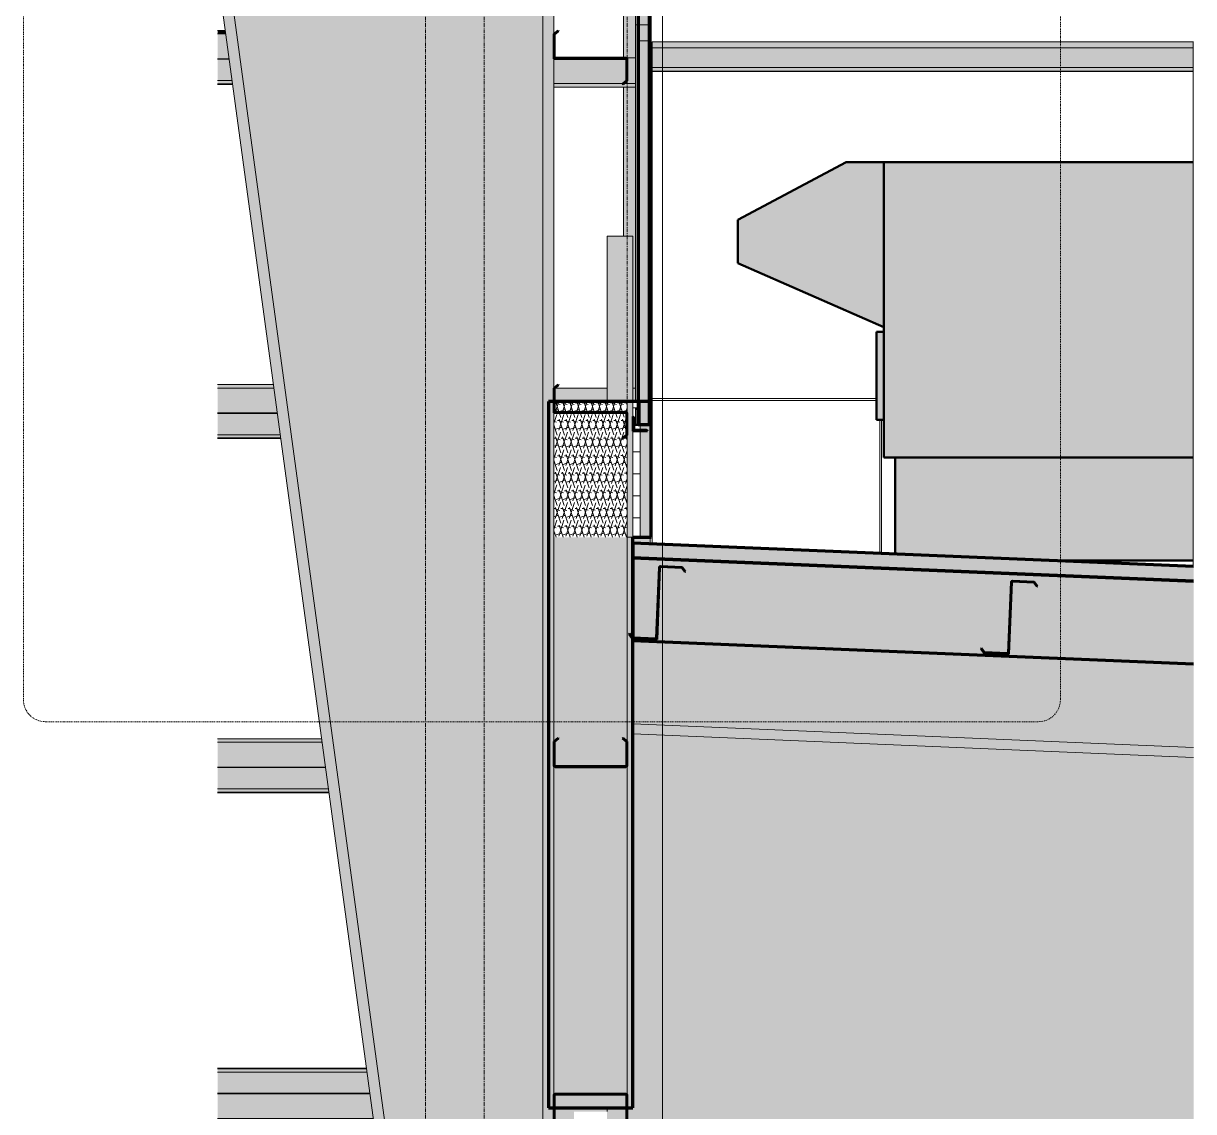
# Model space of a CAD drawing. Header units: inches. Extents: x 22688 to 23349, y -62 to 513.
# Drawn here: x 22957.1 to 23116.6, y 97.8 to 246 of the extents above; entities that cross this region are included whole.
import ezdxf

# ---------------------------------------------------------------- set-up
doc = ezdxf.new("R2010")
doc.units = ezdxf.units.IN
doc.header["$MEASUREMENT"] = 0
doc.linetypes.add('Dash Dot 3_16_', pattern=[0.3125, 0.1875, -0.0625, 0, -0.0625])
doc.linetypes.add('Grid Line 1_2_', pattern=[0.875, 0.5, -0.125, 0.125, -0.125])
for name, color, linetype, lineweight in [('A-ANNO-SYMB', 150, 'Continuous', 9), ('A-CLNG', 13, 'Continuous', 18), ('A-CLNG-PATT', 13, 'Continuous', 70), ('A-GLAZ-CWMG', 51, 'Continuous', 9), ('A-ROOF', 132, 'Continuous', 18), ('A-WALL', 113, 'Continuous', 18), ('A-WALL-PATT', 111, 'Continuous', 18), ('G-ANNO-SYMB', 111, 'Continuous', 9), ('I-WALL', 2, 'Continuous', 18), ('L-SITE-WALL', 31, 'Continuous', 18), ('M-EQPM', 50, 'Continuous', 9), ('S-BEAM', 12, 'Continuous', 9), ('S-GRID', 1, 'Continuous', 9)]:
    doc.layers.add(name, color=color, linetype=linetype, lineweight=lineweight)
pattern_1 = [(161.57, (21892.278, 97.763), (-0.960383694, -0.00039918), [0, -6.83, 0.758, 0]), (18.43, (21892.038, 97.763), (-0.960383694, 0.00039918), [0, -6.83, 0.758, 0]), (108.43, (21892.278, 97.763), (0.47951018, -2.4005264), [2.276, -5.312]), (71.57, (21892.038, 97.763), (0.47951018, 2.4005264), [2.276, -5.312])]
pattern_2 = [(45, (21892.158, 97.643), (-2.375879, 2.375879), []), (45, (21892.158, 101.243), (-2.375879, 2.375879), [])]

# ---------------------------------------------------------------- blocks, each defined once
blk = doc.blocks.new('W-Wide Flange - 1_-3_ deep-1341322-Section 1 - Callout 1')
at = {"layer": 'S-BEAM'}
blk.add_hatch(color=256, dxfattribs=at).paths.add_polyline_path([(22446.73, 146.01), (22446.73, 147.37), (22370.3, 150.56), (22370.3, 149.2), (22413.48, 147.4)], flags=0)
for p, q in [((22370.3, 150.56), (22446.73, 147.37)), ((22446.73, 146.01), (22370.3, 149.2))]:
    blk.add_line(p, q, dxfattribs=at)
blk = doc.blocks.new('Rectangular Mullion - Profile_Polycarbonate_Lower-1125103-Section 1 - Callout 1')
at = {"layer": 'A-GLAZ-CWMG'}
blk.add_hatch(color=256, dxfattribs=at).paths.add_polyline_path([(22372.8, 191.28), (22372.8, 192.73), (22372.68, 192.73), (22372.68, 192.67), (22372.74, 192.67), (22372.74, 191.34), (22370.74, 191.34), (22370.74, 193.46), (22370.97, 193.46), (22370.97, 193.27), (22371.03, 193.27), (22371.03, 193.52), (22370.68, 193.52), (22370.68, 191.28)], flags=0)
at = {"layer": 'A-GLAZ-CWMG', "lineweight": 30}
for p, q in [((22370.68, 193.52), (22370.68, 191.28)), ((22371.03, 193.52), (22370.68, 193.52)), ((22370.74, 191.34), (22370.74, 193.46)), ((22370.74, 193.46), (22370.97, 193.46)), ((22370.97, 193.46), (22370.97, 193.27)), ((22370.97, 193.27), (22371.03, 193.27)), ((22371.03, 193.27), (22371.03, 193.52)), ((22372.8, 192.73), (22372.68, 192.73)), ((22372.68, 192.73), (22372.68, 192.67)), ((22372.68, 192.67), (22372.74, 192.67)), ((22372.74, 192.67), (22372.74, 191.34)), ((22372.8, 191.28), (22372.8, 192.73)), ((22370.68, 191.28), (22372.8, 191.28)), ((22372.74, 191.34), (22370.74, 191.34))]:
    blk.add_line(p, q, dxfattribs=at)
blk = doc.blocks.new('Rectangular Mullion - Profile_Polycarbonate_right-1189833-Section 1 - Callout 1')
at = {"layer": 'A-GLAZ-CWMG'}
for points in [[(22371.03, 245.79), (22372.61, 245.79), (22372.61, 336.78), (22372.56, 336.78), (22372.56, 335.22), (22371.03, 335.28), (22371.03, 258.19)], [(22372.68, 245.79), (22372.68, 336.78), (22372.61, 336.78), (22372.61, 245.79)]]:
    blk.add_hatch(color=256, dxfattribs=at).paths.add_polyline_path(points, flags=0)
h = blk.add_hatch(color=256, dxfattribs=at)
h.paths.add_polyline_path([(22372.74, 245.79), (22372.8, 245.79), (22372.8, 334.01), (22372.68, 334.01), (22372.68, 245.79)], flags=0)
h.paths.add_polyline_path([(22372.68, 334.07), (22372.74, 334.07), (22372.74, 336.78), (22372.68, 336.78), (22372.68, 334.13)], flags=0)
h = blk.add_hatch(color=256, dxfattribs=at)
h.paths.add_polyline_path([(22371.03, 245.79), (22371.03, 333.22), (22370.68, 333.22), (22370.68, 245.79), (22370.74, 245.79)], flags=0)
h.paths.add_polyline_path([(22370.74, 333.28), (22370.97, 333.28), (22370.97, 333.47), (22371.03, 333.47), (22371.03, 335.28), (22370.74, 335.29), (22370.74, 333.51)], flags=0)
h = blk.add_hatch(color=256, dxfattribs=at)
h.paths.add_polyline_path([(22371.03, 245.79), (22371.03, 245.79), (22371.03, 258.19)], flags=0)
h.paths.add_polyline_path([(22371.03, 333.47), (22371.03, 333.47), (22371.03, 334.97)], flags=0)
for p, q in [((22372.68, 334.07), (22372.68, 336.78)), ((22371.03, 333.47), (22371.03, 335.28)), ((22371.03, 333.22), (22371.03, 333.47)), ((22372.68, 245.79), (22372.68, 334.01)), ((22372.8, 245.79), (22372.8, 334.01)), ((22370.68, 245.79), (22370.68, 333.22)), ((22371.03, 245.79), (22371.03, 333.22))]:
    blk.add_line(p, q, dxfattribs=at)
blk = doc.blocks.new('Girt_C - 10_D-1260059-Section 1 - Callout 1')
at = {"layer": 'S-BEAM'}
h = blk.add_hatch(dxfattribs=at)
h.set_pattern_fill('FP_8', color=256, style=0, pattern_type=2)
h.set_pattern_definition(pattern_2)
h.paths.add_polyline_path([(22360.13, 96.2), (22360.2, 96.28), (22359.66, 96.73), (22359.66, 100), (22359.69, 100.05), (22359.74, 100.07), (22369.37, 100.07), (22369.42, 100.05), (22369.44, 100), (22369.44, 96.73), (22368.91, 96.28), (22368.98, 96.2), (22369.55, 96.68), (22369.55, 99.99), (22369.5, 100.12), (22369.37, 100.18), (22359.74, 100.18), (22359.61, 100.12), (22359.55, 99.99), (22359.55, 96.68)], flags=0)
at = {"layer": 'S-BEAM', "lineweight": 50}
for p, q in [((22359.55, 99.99), (22359.55, 96.68)), ((22359.66, 96.73), (22359.66, 100)), ((22369.37, 100.18), (22359.74, 100.18)), ((22359.74, 100.07), (22369.37, 100.07)), ((22369.44, 100), (22369.44, 96.73)), ((22369.55, 96.68), (22369.55, 99.99)), ((22359.55, 96.68), (22360.13, 96.2)), ((22360.2, 96.28), (22359.66, 96.73)), ((22360.13, 96.2), (22360.2, 96.28)), ((22369.44, 96.73), (22368.91, 96.28)), ((22368.91, 96.28), (22368.98, 96.2)), ((22368.98, 96.2), (22369.55, 96.68))]:
    blk.add_line(p, q, dxfattribs=at)
for centre, radius, start, end in [((22359.74, 99.99), 0.188, 90, 180), ((22359.74, 99.99), 0.0782, 90, 176.9576), ((22369.37, 99.99), 0.188, 0, 90), ((22369.37, 99.99), 0.0782, 2.1227, 90)]:
    blk.add_arc(centre, radius, start, end, dxfattribs=at)
blk = doc.blocks.new('he3xrtf - 115 V Single Phase-880047-Section 1 - Callout 1')
at = {"layer": 'M-EQPM'}
for points in [[(22404.5, 204.62), (22404.5, 227.1), (22399.38, 227.1), (22384.63, 219.24), (22384.63, 213.33)], [(22404.5, 186.85), (22446.68, 186.85), (22446.68, 227.1), (22404.5, 227.1)], [(22404.5, 191.98), (22404.5, 203.98), (22403.5, 203.98), (22403.5, 191.98)], [(22426.64, 172.85), (22446.68, 172.85), (22446.68, 186.85), (22406.06, 186.85), (22406.06, 173.71), (22418.34, 173.2)]]:
    blk.add_hatch(color=256, dxfattribs=at).paths.add_polyline_path(points, flags=0)
at = {"layer": 'M-EQPM', "lineweight": 50}
for p, q in [((22399.38, 227.1), (22384.63, 219.24)), ((22404.5, 227.1), (22399.38, 227.1)), ((22404.5, 227.1), (22446.68, 227.1)), ((22404.5, 227.1), (22404.5, 186.85)), ((22384.63, 219.24), (22384.63, 213.33)), ((22384.63, 213.33), (22404.5, 204.62)), ((22403.5, 191.98), (22403.5, 203.98)), ((22403.5, 203.98), (22404.5, 203.98)), ((22404.5, 191.98), (22403.5, 191.98)), ((22446.68, 186.85), (22404.5, 186.85)), ((22406.06, 186.85), (22406.06, 173.71)), ((22446.68, 172.85), (22426.64, 172.85))]:
    blk.add_line(p, q, dxfattribs=at)
blk = doc.blocks.new('Rectangular Mullion - Profile_Polycarbonate_Upper and left-1189760-Section 1 - Callout 1')
at = {"layer": 'A-GLAZ-CWMG'}
h = blk.add_hatch(color=256, dxfattribs=at)
h.paths.add_polyline_path([(22372.68, 175.1), (22372.68, 176), (22370.3, 176), (22370.3, 175.2), (22370.34, 175.2)], flags=0)
h.paths.add_polyline_path([(22370.3, 196.3), (22370.68, 196.3), (22370.68, 237.31), (22369.06, 237.31), (22369.06, 217), (22370.3, 217), (22370.3, 204.77)], flags=0)
h.paths.add_polyline_path([(22370.68, 241.3), (22370.68, 335.3), (22369.06, 335.36), (22369.06, 289.55), (22369.37, 289.55), (22369.5, 289.49), (22369.55, 289.36), (22369.55, 286.42), (22369.06, 286), (22369.06, 241.3), (22369.5, 241.3)], flags=0)
h.paths.add_polyline_path([(22369.06, 286.15), (22369.44, 286.47), (22369.44, 289.36), (22369.42, 289.42), (22369.37, 289.44), (22369.06, 289.44), (22369.06, 286.47)], flags=0)
h.paths.add_polyline_path([(22372.68, 336.84), (22372.68, 337.46), (22372.56, 337.47), (22372.56, 336.84), (22372.61, 336.84)], flags=0)
h.paths.add_polyline_path([(22372.68, 344.97), (22372.68, 346.47), (22372.56, 346.36), (22372.56, 344.98)], flags=0)
for p, q in [((22372.68, 344.97), (22372.68, 346.47)), ((22372.68, 336.84), (22372.68, 337.46)), ((22369.06, 335.36), (22369.06, 289.55)), ((22369.06, 289.44), (22369.06, 286.15)), ((22369.06, 286), (22369.06, 241.3)), ((22369.06, 237.31), (22369.06, 217)), ((22372.68, 175.1), (22372.68, 176))]:
    blk.add_line(p, q, dxfattribs=at)
blk = doc.blocks.new('columns and girder2 - one-1334686-Section 1 - Callout 1')
at = {"layer": 'S-BEAM'}
h = blk.add_hatch(color=256, dxfattribs=at)
h.paths.add_polyline_path([(22356.63, 0), (22358.05, 0), (22358.05, 297.12), (22313.72, 297.12), (22313.72, 263.79), (22349.64, 0), (22350.85, 0)], flags=0)
h.paths.add_polyline_path([(22313.72, 298.12), (22358.05, 298.12), (22358.05, 324.33), (22354.04, 324.33), (22354.04, 324.68), (22355.41, 324.68), (22355.61, 324.72), (22355.78, 324.83), (22355.89, 325), (22355.93, 325.2), (22355.93, 335.65), (22355.89, 335.85), (22355.85, 335.91), (22313.72, 337.66), (22313.72, 301.61)], flags=0)
h.paths.add_polyline_path([(22358.05, 324.68), (22358.05, 335.82), (22356.24, 335.9), (22356.21, 335.85), (22356.17, 335.65), (22356.17, 325.2), (22356.22, 324.98), (22356.32, 324.83), (22356.49, 324.72), (22356.69, 324.68)], flags=0)
h = blk.add_hatch(color=256, dxfattribs=at)
h.paths.add_polyline_path([(22348.12, 0), (22349.64, 0), (22313.72, 263.79), (22313.72, 252.68), (22346.97, 8.47)], flags=0)
h.paths.add_polyline_path([(22358.05, 0), (22359.55, 0), (22359.55, 98.25), (22358.8, 98.25), (22358.8, 194.5), (22359.55, 194.5), (22359.54, 335.76), (22358.05, 335.82), (22358.05, 17.77)], flags=0)
for p, q in [((22358.05, 324.33), (22358.05, 0)), ((22359.55, 244.56), (22359.55, 289.44)), ((22349.64, 0), (22313.72, 263.79)), ((22313.72, 252.68), (22348.12, 0)), ((22359.55, 196.31), (22359.55, 241.19))]:
    blk.add_line(p, q, dxfattribs=at)
blk = doc.blocks.new('L-Angle - L2X2X3_16-1241662-Section 1 - Callout 1')
at = {"layer": 'S-BEAM'}
h = blk.add_hatch(dxfattribs=at)
h.set_pattern_fill('FP_8', color=256, style=0, pattern_type=2)
h.set_pattern_definition(pattern_2)
h.paths.add_polyline_path([(22370.3, 190.43), (22372.3, 190.43), (22372.25, 190.56), (22372.12, 190.62), (22370.68, 190.62), (22370.55, 190.67), (22370.49, 190.81), (22370.49, 192.24), (22370.44, 192.38), (22370.3, 192.43), (22370.3, 191.41)], flags=0)
at = {"layer": 'S-BEAM', "lineweight": 50}
for p, q in [((22370.3, 192.43), (22370.3, 190.43)), ((22370.49, 190.81), (22370.49, 192.24)), ((22370.3, 190.43), (22372.3, 190.43)), ((22372.12, 190.62), (22370.68, 190.62))]:
    blk.add_line(p, q, dxfattribs=at)
for centre, start, end in [((22370.3, 192.24), 0, 90), ((22370.68, 190.81), 180, 270), ((22372.12, 190.43), 0, 90)]:
    blk.add_arc(centre, 0.188, start, end, dxfattribs=at)
blk = doc.blocks.new('Girt_C - 8_D-1253521-Section 1 - Callout 1')
at = {"layer": 'S-BEAM'}
h = blk.add_hatch(color=256, dxfattribs=at)
h.paths.add_polyline_path([(22359.69, 241.11), (22369.44, 241.11), (22369.42, 241.17), (22369.37, 241.19), (22359.55, 241.19), (22359.55, 241.11), (22359.66, 241.11)], flags=0)
h.paths.add_polyline_path([(22372.8, 241.11), (22372.93, 241.11), (22372.93, 241.3), (22372.8, 241.3), (22372.8, 241.24)], flags=0)
h.paths.add_polyline_path([(22370.68, 241.11), (22370.68, 241.3), (22369.37, 241.3), (22369.5, 241.24), (22369.55, 241.11)], flags=0)
h = blk.add_hatch(color=256, dxfattribs=at)
h.paths.add_polyline_path([(22359.55, 237.8), (22368.94, 237.8), (22369.44, 238.22), (22369.44, 241.11), (22359.55, 241.11), (22359.55, 238.16)], flags=0)
h.paths.add_polyline_path([(22372.8, 237.8), (22372.93, 237.8), (22372.93, 241.11), (22372.8, 241.11), (22372.8, 239.46)], flags=0)
h.paths.add_polyline_path([(22369.55, 237.8), (22370.68, 237.8), (22370.68, 241.11), (22369.55, 241.11), (22369.55, 238.17), (22369.11, 237.8), (22369.44, 237.8)], flags=0)
h = blk.add_hatch(color=256, dxfattribs=at)
h.paths.add_polyline_path([(22369.55, 237.31), (22370.68, 237.31), (22370.68, 237.8), (22369.11, 237.8), (22368.98, 237.69), (22368.91, 237.77), (22368.94, 237.8), (22359.55, 237.8), (22359.55, 237.31), (22369.44, 237.31)], flags=0)
h.paths.add_polyline_path([(22372.93, 237.31), (22372.93, 237.8), (22372.8, 237.8), (22372.8, 237.31)], flags=0)
for p, q in [((22370.68, 241.3), (22369.37, 241.3)), ((22372.93, 241.3), (22372.8, 241.3)), ((22359.55, 237.8), (22368.94, 237.8)), ((22369.11, 237.8), (22370.68, 237.8)), ((22372.8, 237.8), (22372.93, 237.8)), ((22359.55, 237.31), (22370.68, 237.31)), ((22372.8, 237.31), (22372.93, 237.31))]:
    blk.add_line(p, q, dxfattribs=at)
blk = doc.blocks.new('Girt_C - 8_D-1253520-Section 1 - Callout 1')
at = {"layer": 'S-BEAM'}
h = blk.add_hatch(color=256, dxfattribs=at)
h.paths.add_polyline_path([(22363.6, 196.11), (22366.8, 196.11), (22366.8, 196.3), (22359.7, 196.3), (22359.66, 196.26), (22359.66, 196.11), (22359.99, 196.11)], flags=0)
h.paths.add_polyline_path([(22359.55, 196.11), (22359.55, 196.11), (22359.55, 196.11)], flags=0)
h.paths.add_polyline_path([(22372.8, 196.11), (22372.93, 196.11), (22372.93, 196.3), (22372.8, 196.3), (22372.8, 196.11)], flags=0)
h.paths.add_polyline_path([(22370.68, 196.11), (22370.68, 196.3), (22370.3, 196.3), (22370.3, 196.11)], flags=0)
h = blk.add_hatch(color=256, dxfattribs=at)
h.paths.add_polyline_path([(22372.93, 192.8), (22372.93, 196.11), (22372.8, 196.11), (22372.8, 192.8)], flags=0)
h.paths.add_polyline_path([(22359.66, 194.5), (22366.8, 194.5), (22366.8, 196.11), (22359.66, 196.11)], flags=0)
h.paths.add_polyline_path([(22359.55, 194.5), (22359.55, 194.5), (22359.55, 196.11)], flags=0)
h.paths.add_polyline_path([(22370.3, 194.5), (22370.68, 194.5), (22370.68, 196.11), (22370.3, 196.11)], flags=0)
blk.add_hatch(color=256, dxfattribs=at).paths.add_polyline_path([(22372.8, 192.31), (22372.93, 192.31), (22372.93, 192.8), (22372.8, 192.8), (22372.8, 192.67)], flags=0)
for p, q in [((22366.8, 196.3), (22359.7, 196.3)), ((22370.68, 196.3), (22370.3, 196.3)), ((22372.93, 196.3), (22372.8, 196.3)), ((22372.8, 192.8), (22372.93, 192.8)), ((22372.8, 192.31), (22372.93, 192.31))]:
    blk.add_line(p, q, dxfattribs=at)
blk = doc.blocks.new('Girt_Z - 10_D-1241661-Section 1 - Callout 1')
at = {"layer": 'S-BEAM'}
h = blk.add_hatch(dxfattribs=at)
h.set_pattern_fill('FP_8', color=256, style=0, pattern_type=2)
h.set_pattern_definition(pattern_2)
h.paths.add_polyline_path([(22368.98, 189.44), (22369.55, 189.92), (22369.55, 192.86), (22369.5, 192.99), (22369.37, 193.05), (22359.74, 193.05), (22359.69, 193.07), (22359.66, 193.12), (22359.66, 196.26), (22360.2, 196.71), (22360.13, 196.79), (22359.55, 196.31), (22359.55, 192.94), (22369.37, 192.94), (22369.42, 192.92), (22369.44, 192.86), (22369.44, 189.97), (22368.91, 189.52)], flags=0)
at = {"layer": 'S-BEAM', "lineweight": 50}
for p, q in [((22360.13, 196.79), (22359.55, 196.31)), ((22359.55, 196.31), (22359.55, 192.94)), ((22359.66, 196.26), (22360.2, 196.71)), ((22359.66, 193.12), (22359.66, 196.26)), ((22360.2, 196.71), (22360.13, 196.79)), ((22369.37, 193.05), (22359.74, 193.05)), ((22359.55, 192.94), (22369.37, 192.94)), ((22369.44, 192.86), (22369.44, 189.97)), ((22369.55, 189.92), (22369.55, 192.86)), ((22369.44, 189.97), (22368.91, 189.52)), ((22368.98, 189.44), (22369.55, 189.92)), ((22368.91, 189.52), (22368.98, 189.44))]:
    blk.add_line(p, q, dxfattribs=at)
for centre, radius, start, end in [((22359.74, 193.13), 0.0782, 183.0424, 270), ((22369.37, 192.86), 0.187, 360, 90), ((22369.37, 192.86), 0.0782, 2.1227, 90)]:
    blk.add_arc(centre, radius, start, end, dxfattribs=at)
blk = doc.blocks.new('Girt_Z - 10_D-V1-Section 1 - Callout 1')
at = {"layer": 'S-BEAM'}
h = blk.add_hatch(dxfattribs=at)
h.set_pattern_fill('FP_8', color=256, style=0, pattern_type=2)
h.set_pattern_definition(pattern_2)
h.paths.add_polyline_path([(22368.98, 237.69), (22369.55, 238.17), (22369.55, 241.11), (22369.5, 241.24), (22369.37, 241.3), (22359.74, 241.3), (22359.69, 241.32), (22359.66, 241.37), (22359.66, 244.51), (22360.2, 244.96), (22360.13, 245.04), (22359.55, 244.56), (22359.55, 241.19), (22369.37, 241.19), (22369.42, 241.17), (22369.44, 241.11), (22369.44, 238.22), (22368.91, 237.77)], flags=0)
at = {"layer": 'S-BEAM', "lineweight": 50}
for p, q in [((22360.13, 245.04), (22359.55, 244.56)), ((22359.55, 244.56), (22359.55, 241.19)), ((22359.66, 244.51), (22360.2, 244.96)), ((22359.66, 241.37), (22359.66, 244.51)), ((22360.2, 244.96), (22360.13, 245.04)), ((22359.55, 241.19), (22369.37, 241.19)), ((22369.37, 241.3), (22359.74, 241.3)), ((22369.44, 241.11), (22369.44, 238.22)), ((22369.55, 238.17), (22369.55, 241.11)), ((22369.44, 238.22), (22368.91, 237.77)), ((22368.91, 237.77), (22368.98, 237.69)), ((22368.98, 237.69), (22369.55, 238.17))]:
    blk.add_line(p, q, dxfattribs=at)
for centre, radius, start, end in [((22359.74, 241.38), 0.0782, 183.0424, 270), ((22369.37, 241.11), 0.187, 360, 90), ((22369.37, 241.11), 0.0782, 2.1227, 90)]:
    blk.add_arc(centre, radius, start, end, dxfattribs=at)
blk = doc.blocks.new('Girt_Z - 10_D-1223970-Section 1 - Callout 1')
at = {"layer": 'S-BEAM'}
for points in [[(22327.96, 148.06), (22327.9, 148.54), (22313.72, 148.54), (22313.72, 148.06)], [(22313.72, 144.69), (22328.42, 144.69), (22327.96, 148.06), (22313.72, 148.06)], [(22313.72, 144.61), (22328.43, 144.61), (22328.42, 144.69), (22313.72, 144.69), (22313.72, 144.66)], [(22328.82, 141.72), (22328.43, 144.61), (22313.72, 144.61), (22313.72, 141.72)], [(22313.72, 141.27), (22328.89, 141.27), (22328.82, 141.72), (22313.72, 141.72)], [(22328.9, 141.19), (22328.89, 141.27), (22313.72, 141.27), (22313.72, 141.19)]]:
    blk.add_hatch(color=256, dxfattribs=at).paths.add_polyline_path(points, flags=0)
for p, q in [((22313.72, 148.54), (22327.9, 148.54)), ((22313.72, 148.06), (22327.96, 148.06)), ((22313.72, 144.69), (22328.42, 144.69)), ((22313.72, 144.61), (22328.43, 144.61)), ((22313.72, 141.72), (22328.82, 141.72)), ((22313.72, 141.27), (22328.89, 141.27)), ((22313.72, 141.19), (22328.9, 141.19))]:
    blk.add_line(p, q, dxfattribs=at)
blk = doc.blocks.new('Girt_Z - 10_D-1223971-Section 1 - Callout 1')
at = {"layer": 'S-BEAM'}
for points in [[(22313.72, 244.56), (22314.82, 244.56), (22314.76, 245.04), (22313.72, 245.04)], [(22313.72, 241.19), (22315.28, 241.19), (22314.82, 244.56), (22313.72, 244.56)], [(22315.29, 241.11), (22315.28, 241.19), (22313.72, 241.18), (22313.72, 241.11)], [(22313.72, 238.22), (22315.68, 238.22), (22315.29, 241.11), (22313.72, 241.11)], [(22313.72, 237.77), (22315.75, 237.77), (22315.68, 238.22), (22313.72, 238.22)], [(22313.72, 237.69), (22315.76, 237.69), (22315.75, 237.77), (22313.72, 237.77)]]:
    blk.add_hatch(color=256, dxfattribs=at).paths.add_polyline_path(points, flags=0)
for p, q in [((22313.72, 245.04), (22314.76, 245.04)), ((22313.72, 244.56), (22314.82, 244.56)), ((22313.72, 241.19), (22315.28, 241.19)), ((22313.72, 241.11), (22315.29, 241.11)), ((22313.72, 238.22), (22315.68, 238.22)), ((22313.72, 237.77), (22315.75, 237.77)), ((22313.72, 237.69), (22315.76, 237.69))]:
    blk.add_line(p, q, dxfattribs=at)
blk = doc.blocks.new('Girt_C - 10_D-1279679-Section 1 - Callout 1')
at = {"layer": 'S-BEAM'}
h = blk.add_hatch(dxfattribs=at)
h.set_pattern_fill('FP_8', color=256, style=0, pattern_type=2)
h.set_pattern_definition(pattern_2)
h.paths.add_polyline_path([(22359.74, 144.69), (22369.37, 144.69), (22369.5, 144.74), (22369.55, 144.88), (22369.55, 148.19), (22368.98, 148.67), (22368.91, 148.59), (22369.44, 148.14), (22369.44, 144.87), (22369.42, 144.82), (22369.37, 144.8), (22359.74, 144.8), (22359.69, 144.82), (22359.66, 144.87), (22359.66, 148.14), (22360.2, 148.59), (22360.13, 148.67), (22359.55, 148.19), (22359.55, 144.88), (22359.61, 144.74)], flags=0)
at = {"layer": 'S-BEAM', "lineweight": 50}
for p, q in [((22360.13, 148.67), (22359.55, 148.19)), ((22359.66, 148.14), (22360.2, 148.59)), ((22360.2, 148.59), (22360.13, 148.67)), ((22368.98, 148.67), (22368.91, 148.59)), ((22368.91, 148.59), (22369.44, 148.14)), ((22369.55, 148.19), (22368.98, 148.67)), ((22359.55, 148.19), (22359.55, 144.88)), ((22359.66, 144.87), (22359.66, 148.14)), ((22369.44, 148.14), (22369.44, 144.87)), ((22369.55, 144.88), (22369.55, 148.19)), ((22369.37, 144.8), (22359.74, 144.8)), ((22359.74, 144.69), (22369.37, 144.69))]:
    blk.add_line(p, q, dxfattribs=at)
for centre, radius, start, end in [((22359.74, 144.88), 0.188, 180, 270), ((22359.74, 144.88), 0.0782, 182.1227, 270), ((22369.37, 144.88), 0.188, 270, 0), ((22369.37, 144.88), 0.0782, 270, 356.9576)]:
    blk.add_arc(centre, radius, start, end, dxfattribs=at)
blk = doc.blocks.new('Girt_Z - 10_D-1223975-Section 1 - Callout 1')
at = {"layer": 'S-BEAM'}
for points in [[(22321.39, 196.31), (22321.33, 196.79), (22313.72, 196.79), (22313.72, 196.31)], [(22321.85, 192.94), (22321.39, 196.31), (22313.72, 196.31), (22313.72, 192.94)], [(22321.86, 192.86), (22321.85, 192.94), (22313.72, 192.94), (22313.72, 192.86)], [(22313.72, 189.97), (22322.25, 189.97), (22321.86, 192.86), (22313.72, 192.86)], [(22322.32, 189.52), (22322.25, 189.97), (22313.72, 189.97), (22313.72, 189.52)], [(22322.33, 189.44), (22322.32, 189.52), (22313.72, 189.52), (22313.72, 189.44)]]:
    blk.add_hatch(color=256, dxfattribs=at).paths.add_polyline_path(points, flags=0)
for p, q in [((22313.72, 196.79), (22321.33, 196.79)), ((22313.72, 196.31), (22321.39, 196.31)), ((22313.72, 192.94), (22321.85, 192.94)), ((22313.72, 192.86), (22321.86, 192.86)), ((22313.72, 189.97), (22322.25, 189.97)), ((22313.72, 189.52), (22322.32, 189.52)), ((22313.72, 189.44), (22322.33, 189.44))]:
    blk.add_line(p, q, dxfattribs=at)
blk = doc.blocks.new('Rectangular Mullion - Profile_Polycarbonate_right-1125060-Section 1 - Callout 1')
at = {"layer": 'A-GLAZ-CWMG'}
for points in [[(22371.03, 194.5), (22371.03, 245.79), (22370.68, 245.79), (22370.68, 194.5)], [(22371.3, 194.5), (22372.61, 194.5), (22372.61, 245.79), (22371.03, 245.79), (22371.03, 194.5)], [(22372.68, 194.5), (22372.68, 245.79), (22372.61, 245.79), (22372.61, 194.5)], [(22372.8, 192.73), (22372.8, 192.73), (22372.8, 245.79), (22372.68, 245.79), (22372.68, 194.5), (22372.8, 194.5)]]:
    blk.add_hatch(color=256, dxfattribs=at).paths.add_polyline_path(points, flags=0)
for p, q in [((22370.68, 245.79), (22371.03, 245.79)), ((22370.68, 194.5), (22370.68, 245.79)), ((22371.03, 245.79), (22372.61, 245.79)), ((22371.03, 194.5), (22371.03, 245.79)), ((22372.61, 245.79), (22372.68, 245.79)), ((22372.68, 245.79), (22372.8, 245.79)), ((22372.68, 194.5), (22372.68, 245.79)), ((22372.8, 194.5), (22372.8, 245.79))]:
    blk.add_line(p, q, dxfattribs=at)
blk = doc.blocks.new('Girt_Z - 10_D-1239982-Section 1 - Callout 1')
at = {"layer": 'S-BEAM'}
for points in [[(22313.72, 103.59), (22334.02, 103.59), (22334.01, 103.68), (22313.72, 103.68)], [(22313.72, 103.14), (22334.08, 103.14), (22334.02, 103.59), (22313.72, 103.59)], [(22313.72, 100.25), (22334.47, 100.25), (22334.08, 103.14), (22313.72, 103.14)], [(22313.72, 100.18), (22334.48, 100.18), (22334.47, 100.25), (22313.72, 100.25), (22313.72, 100.18)], [(22313.72, 96.8), (22334.94, 96.8), (22334.48, 100.18), (22313.72, 100.18)], [(22313.72, 96.32), (22335.01, 96.32), (22334.94, 96.8), (22313.72, 96.8)]]:
    blk.add_hatch(color=256, dxfattribs=at).paths.add_polyline_path(points, flags=0)
for p, q in [((22334.01, 103.68), (22313.72, 103.68)), ((22334.02, 103.59), (22313.72, 103.59)), ((22334.08, 103.14), (22313.72, 103.14)), ((22334.47, 100.25), (22313.72, 100.25)), ((22334.48, 100.18), (22313.72, 100.18)), ((22334.94, 96.8), (22313.72, 96.8)), ((22335.01, 96.32), (22313.72, 96.32))]:
    blk.add_line(p, q, dxfattribs=at)
blk = doc.blocks.new('Girt_Z - 10_D-1350939-Section 1 - Callout 1')
at = {"layer": 'S-BEAM'}
blk.add_hatch(color=256, dxfattribs=at).paths.add_polyline_path([(22421.57, 160.07), (22421.97, 169.87), (22422, 169.93), (22422.05, 169.95), (22424.94, 169.83), (22425.37, 169.28), (22425.45, 169.34), (22425, 169.94), (22422.06, 170.06), (22421.93, 170.01), (22421.87, 169.88), (22421.46, 160.26), (22421.44, 160.21), (22421.39, 160.19), (22418.25, 160.32), (22417.82, 160.87), (22417.74, 160.81), (22418.19, 160.21)], flags=0)
at = {"layer": 'S-BEAM', "lineweight": 50}
for p, q in [((22421.87, 169.88), (22421.46, 160.26)), ((22421.57, 160.07), (22421.97, 169.87)), ((22422.05, 169.95), (22424.94, 169.83)), ((22425, 169.94), (22422.06, 170.06)), ((22424.94, 169.83), (22425.37, 169.28)), ((22425.45, 169.34), (22425, 169.94)), ((22425.37, 169.28), (22425.45, 169.34)), ((22417.82, 160.87), (22417.74, 160.81)), ((22417.74, 160.81), (22418.19, 160.21)), ((22418.25, 160.32), (22417.82, 160.87)), ((22418.19, 160.21), (22421.57, 160.07)), ((22421.39, 160.19), (22418.25, 160.32))]:
    blk.add_line(p, q, dxfattribs=at)
for centre, radius, start, end in [((22422.05, 169.87), 0.187, 87.6141, 177.6141), ((22422.05, 169.87), 0.0782, 89.7368, 177.6141), ((22421.39, 160.27), 0.0782, 270.6564, 357.6141)]:
    blk.add_arc(centre, radius, start, end, dxfattribs=at)

msp = doc.modelspace()

# ---------------------------------------------------------------- hatches: boundary and pattern name
at = {"layer": 'A-CLNG-PATT', "lineweight": 9}
h = msp.add_hatch(dxfattribs=at)
h.set_pattern_fill('FP_7', color=256, style=0, pattern_type=2)
h.set_pattern_definition(pattern_1)
h.paths.add_polyline_path([(23116.58654, 158.76678), (23116.58654, 170.02654), (23040.16106, 173.21093), (23040.16106, 161.95117), (23083.33354, 160.15232)], flags=0)
at = {"layer": 'A-ROOF'}
msp.add_hatch(color=256, dxfattribs=at).paths.add_polyline_path([(23116.58654, 170.01352), (23116.58654, 172.01525), (23040.16106, 175.19965), (23040.16106, 173.19791), (23083.33354, 171.39906)], flags=0)
at = {"layer": 'A-WALL', "lineweight": 5}
for points in [[(23042.78606, 242.68768), (23116.53606, 242.68768), (23116.53606, 243.5), (23042.78606, 243.5)], [(23116.53606, 240), (23116.53606, 242.68768), (23042.78606, 242.68768), (23042.78606, 240), (23050.08054, 240)], [(23116.53606, 240), (23116.58654, 240), (23116.58654, 243.5), (23116.53606, 243.5)], [(23116.53606, 239.5), (23116.53606, 240), (23042.78606, 240), (23042.78606, 239.5), (23050.08054, 239.5)], [(23050.08054, 239.45581), (23116.53606, 239.45581), (23116.53606, 239.5), (23042.78606, 239.5), (23042.78606, 239.45581)], [(23116.58654, 239.5), (23116.58654, 240), (23116.53606, 240), (23116.53606, 239.5)], [(23116.53606, 239.45581), (23116.58654, 239.45581), (23116.58654, 239.5), (23116.53606, 239.5)]]:
    msp.add_hatch(color=256, dxfattribs=at).paths.add_polyline_path(points, flags=0)
at = {"layer": 'A-WALL-PATT', "lineweight": 9, "transparency": 33554649}
msp.add_hatch(color=256, dxfattribs=at).paths.add_polyline_path([(23040.88979, 191.33984), (23042.46459, 191.33984), (23042.46459, 336.77876), (23040.88979, 336.77876), (23040.88979, 191.41044)], flags=0)
at = {"layer": 'A-WALL-PATT', "lineweight": 9}
h = msp.add_hatch(dxfattribs=at)
h.set_pattern_fill('FP_2', color=256, style=0, pattern_type=2)
h.set_pattern_definition([(90, (22639.43, -191.25), (-193, -193), [48, -145]), (180, (22639.43, -191.25), (-2e-14, -193), [96.25, -96.75]), (270, (22543.18, -143.25), (-193, -193), [48, -145]), (180, (22639.43, -143.25), (-2e-14, -193), [96.25, -96.75]), (270, (22542.93, -143.25), (-193, -193), [48, -145]), (180, (22542.93, -143.25), (-2e-14, -193), [96.25, -96.75]), (90, (22446.68, -191.25), (-193, -193), [48, -145]), (180, (22542.93, -191.25), (-2e-14, -193), [96.25, -96.75]), (90, (22591.43, -143), (-193, -193), [48, -145]), (180, (22639.68, -143), (-2e-14, -193), [48.25, -144.75]), (180, (22639.68, -95), (-2e-14, -193), [48.25, -144.75]), (90, (22494.93, -143), (-193, -193), [48, -145]), (180, (22591.18, -143), (-2e-14, -193), [96.25, -96.75]), (270, (22591.18, -95), (-193, -193), [48, -145]), (180, (22591.18, -95), (-2e-14, -193), [96.25, -96.75]), (180, (22494.68, -143), (-2e-14, -193), [48, -145]), (270, (22494.68, -95), (-193, -193), [48, -145]), (180, (22494.68, -95), (-2e-14, -193), [48, -145]), (90, (22639.43, -94.75), (-193, -193), [48, -145]), (180, (22639.43, -94.75), (-2e-14, -193), [96.25, -96.75]), (270, (22543.18, -46.75), (-193, -193), [48, -145]), (180, (22639.43, -46.75), (-2e-14, -193), [96.25, -96.75]), (270, (22542.93, -46.75), (-193, -193), [48, -145]), (180, (22542.93, -46.75), (-2e-14, -193), [96.25, -96.75]), (270, (22446.68, -46.75), (-193, -193), [48, -145]), (180, (22542.93, -94.75), (-2e-14, -193), [96.25, -96.75]), (90, (22591.43, -46.5), (-193, -193), [48, -145]), (180, (22639.68, -46.5), (-2e-14, -193), [48.25, -144.75]), (180, (22639.68, 1.5), (-2e-14, -193), [48.25, -144.75]), (90, (22494.93, -46.5), (-193, -193), [48, -145]), (180, (22591.18, -46.5), (-2e-14, -193), [96.25, -96.75]), (270, (22591.18, 1.5), (-193, -193), [48, -145]), (180, (22591.18, 1.5), (-2e-14, -193), [96.25, -96.75]), (180, (22494.68, -46.5), (-2e-14, -193), [48, -145]), (270, (22494.68, 1.5), (-193, -193), [48, -145]), (180, (22494.68, 1.5), (-2e-14, -193), [48, -145])])
h.paths.add_polyline_path([(23116.58654, 172.01525), (23116.58654, 172.15806), (23116.53606, 172.16015), (23116.53606, 172.85236), (23096.49599, 172.85236), (23116.53606, 172.01736)], flags=0)
h.paths.add_polyline_path([(23075.92308, 173.70956), (23075.92308, 186.85236), (23074.36058, 186.85236), (23074.36058, 191.97736), (23073.36058, 191.97736), (23073.36058, 203.97736), (23074.36058, 203.97736), (23074.36058, 204.62494), (23054.48558, 213.33269), (23054.48558, 219.23973), (23069.23558, 227.10236), (23116.53606, 227.10236), (23116.53606, 239.45581), (23042.78606, 239.45581), (23042.78606, 175.09027), (23050.08054, 174.78634)], flags=0)
h = msp.add_hatch(dxfattribs=at)
h.set_pattern_fill('FP_4', color=256, style=0, pattern_type=2)
h.set_pattern_definition([(0, (22785.99, 0.75), (-193, 193), [48, -145]), (90, (22785.99, 0.75), (-193, 1e-14), [96.25, -96.75]), (180, (22833.99, 97), (-193, 193), [48, -145]), (90, (22833.99, 0.75), (-193, 1e-14), [96.25, -96.75]), (180, (22833.99, 97.25), (-193, 193), [48, -145]), (90, (22833.99, 97.25), (-193, 1e-14), [96.25, -96.75]), (0, (22785.99, 193.5), (-193, 193), [48, -145]), (90, (22785.99, 97.25), (-193, 1e-14), [96.25, -96.75]), (0, (22834.24, 48.75), (-193, 193), [48, -145]), (90, (22834.24, 0.5), (-193, 1e-14), [48.25, -144.75]), (90, (22882.24, 0.5), (-193, 1e-14), [48.25, -144.75]), (0, (22834.24, 145.25), (-193, 193), [48, -145]), (90, (22834.24, 49), (-193, 1e-14), [96.25, -96.75]), (180, (22882.24, 49), (-193, 193), [48, -145]), (90, (22882.24, 49), (-193, 1e-14), [96.25, -96.75]), (90, (22834.24, 145.5), (-193, 1e-14), [48, -145]), (180, (22882.24, 145.5), (-193, 193), [48, -145]), (90, (22882.24, 145.5), (-193, 1e-14), [48, -145]), (0, (22882.49, 0.75), (-193, 193), [48, -145]), (90, (22882.49, 0.75), (-193, 1e-14), [96.25, -96.75]), (180, (22930.49, 97), (-193, 193), [48, -145]), (90, (22930.49, 0.75), (-193, 1e-14), [96.25, -96.75]), (180, (22930.49, 97.25), (-193, 193), [48, -145]), (90, (22930.49, 97.25), (-193, 1e-14), [96.25, -96.75]), (180, (22930.49, 193.5), (-193, 193), [48, -145]), (90, (22882.49, 97.25), (-193, 1e-14), [96.25, -96.75]), (0, (22930.74, 48.75), (-193, 193), [48, -145]), (90, (22930.74, 0.5), (-193, 1e-14), [48.25, -144.75]), (90, (22978.74, 0.5), (-193, 1e-14), [48.25, -144.75]), (0, (22930.74, 145.25), (-193, 193), [48, -145]), (90, (22930.74, 49), (-193, 1e-14), [96.25, -96.75]), (180, (22978.74, 49), (-193, 193), [48, -145]), (90, (22978.74, 49), (-193, 1e-14), [96.25, -96.75]), (90, (22930.74, 145.5), (-193, 1e-14), [48, -145]), (180, (22978.74, 145.5), (-193, 193), [48, -145]), (90, (22978.74, 145.5), (-193, 1e-14), [48, -145])])
h.paths.add_polyline_path([(23116.58654, 172.15806), (23116.58654, 239.45581), (23116.53606, 239.45581), (23116.53606, 172.16015)], flags=0)
h = msp.add_hatch(dxfattribs=at)
h.set_pattern_fill('FP_7', color=256, style=0, pattern_type=2)
h.set_pattern_definition(pattern_1)
h.paths.add_polyline_path([(23029.41106, 176), (23039.41106, 176), (23039.41106, 194.5), (23029.41106, 194.5), (23029.41106, 178.05369)], flags=0)
h = msp.add_hatch(dxfattribs=at)
h.set_pattern_fill('FP_9', color=256, style=0, pattern_type=2)
h.set_pattern_definition([(0, (21892.158, 97.643), (0, 3), []), (90, (21892.158, 97.643), (-3, 2e-16), [])])
h.paths.add_polyline_path([(23040.16106, 176), (23041.16106, 176), (23041.16106, 194.5), (23040.16106, 194.5), (23040.16106, 178.05369)], flags=0)
h = msp.add_hatch(dxfattribs=at)
h.set_pattern_fill('FP_7', color=256, style=0, pattern_type=2)
h.set_pattern_definition(pattern_1)
h.paths.add_polyline_path([(23039.41106, 98.25), (23039.41106, 176), (23029.41106, 176), (23029.41106, 98.25), (23033.45404, 98.25)], flags=0)
at = {"layer": 'I-WALL', "lineweight": 5}
h = msp.add_hatch(color=256, dxfattribs=at)
h.paths.add_polyline_path([(23036.66106, 0), (23116.58654, 0), (23116.58654, 146.01092), (23040.16106, 149.19532), (23040.16106, 98.25), (23039.41106, 98.25), (23039.41106, 96.67969), (23038.83653, 96.1976), (23038.76623, 96.28138), (23039.30169, 96.73069), (23039.30169, 98.25), (23036.66106, 98.25), (23036.66106, 1.75)], flags=0)
h.paths.add_polyline_path([(23116.58654, 147.3721), (23116.58654, 158.76678), (23040.16106, 161.95117), (23040.16106, 150.5565), (23083.33354, 148.75764)], flags=0)
h.paths.add_polyline_path([(23036.66106, 194.5), (23040.16106, 194.5), (23040.16106, 217), (23036.66106, 217), (23036.66106, 204.76719)], flags=0)
at = {"layer": 'L-SITE-WALL', "lineweight": 5}
for points in [[(23029.41106, 176), (23029.41106, 194.5), (23028.66106, 194.5), (23028.66106, 176)], [(23039.41106, 176), (23040.16106, 176), (23040.16106, 194.5), (23039.41106, 194.5), (23039.41106, 178.05369)], [(23029.41106, 98.25), (23029.41106, 176), (23028.66106, 176), (23028.66106, 98.25)], [(23030.05699, 96.67969), (23032.16106, 96.67969), (23032.16106, 97.75), (23036.66106, 97.75), (23036.66106, 98.25), (23029.52044, 98.25), (23029.52044, 96.73069), (23029.58122, 96.67969), (23029.98669, 96.67969)]]:
    msp.add_hatch(color=256, dxfattribs=at).paths.add_polyline_path(points, flags=0)
at = {"layer": 'L-SITE-WALL'}
for points in [[(23042.66106, 176), (23042.66106, 194.5), (23041.16106, 194.5), (23041.16106, 176)], [(23040.16106, 98.25), (23040.16106, 176), (23039.41106, 176), (23039.41106, 98.25)]]:
    msp.add_hatch(color=256, dxfattribs=at).paths.add_polyline_path(points, flags=0)

# ---------------------------------------------------------------- linework, layer by layer
at = {"layer": 'A-ANNO-SYMB', "linetype": 'Dash Dot 3_16_'}
for p, q in [((22957.12482, 353.03725), (22957.12482, 153.86595)), ((23098.43599, 153.86595), (23098.43599, 353.03725)), ((22960.12482, 150.86595), (23095.43599, 150.86595))]:
    msp.add_line(p, q, dxfattribs=at)
for centre, start, end in [((22960.12482, 153.86595), 180, 270), ((23095.43599, 153.86595), 270, 0)]:
    msp.add_arc(centre, 3, start, end, dxfattribs=at)
at = {"layer": 'A-CLNG', "lineweight": 70}
for p, q in [((23116.58654, 170.02654), (23040.16106, 173.21093)), ((23040.16106, 173.21093), (23040.16106, 161.95117)), ((23040.16106, 161.95117), (23116.58654, 158.76678))]:
    msp.add_line(p, q, dxfattribs=at)
at = {"layer": 'A-ROOF', "lineweight": 70}
for p, q in [((23040.16106, 175.19965), (23040.16106, 173.19791)), ((23116.58654, 172.01525), (23040.16106, 175.19965)), ((23040.16106, 173.19791), (23116.58654, 170.01352))]:
    msp.add_line(p, q, dxfattribs=at)
at = {"layer": 'A-WALL', "lineweight": 70}
for p, q in [((23040.88979, 336.77876), (23040.88979, 191.33984)), ((23042.46459, 191.33984), (23042.46459, 336.77876)), ((23040.88979, 191.33984), (23042.46459, 191.33984))]:
    msp.add_line(p, q, dxfattribs=at)
at = {"layer": 'A-WALL'}
for p, q in [((23042.46459, 243.61119), (23040.89006, 243.61119)), ((23042.78606, 239.45581), (23042.78606, 243.5)), ((23116.58654, 243.5), (23042.78606, 243.5)), ((23116.53606, 242.68768), (23042.78606, 242.68768)), ((23116.53606, 239.45581), (23116.53606, 243.5)), ((23116.58654, 240), (23042.78606, 240)), ((23116.58654, 239.5), (23042.78606, 239.5)), ((23116.58654, 239.45581), (23042.78606, 239.45581)), ((23029.41106, 98.25), (23029.41106, 194.5)), ((23039.41106, 98.25), (23039.41106, 194.5)), ((23040.16106, 176), (23040.16106, 194.5)), ((23041.16106, 176), (23041.16106, 194.5)), ((23040.16106, 176), (23039.41106, 176))]:
    msp.add_line(p, q, dxfattribs=at)
at = {"layer": 'G-ANNO-SYMB'}
msp.add_line((23044.21522, 415.75534), (23044.21522, -59.64852), dxfattribs=at)
at = {"layer": 'I-WALL'}
for p, q in [((23040.16106, 217), (23036.66106, 217)), ((23036.66106, 217), (23036.66106, 194.5)), ((23040.16106, 194.5), (23040.16106, 217)), ((23036.66106, 98.25), (23036.66106, 97.75))]:
    msp.add_line(p, q, dxfattribs=at)
at = {"layer": 'L-SITE-WALL'}
for p, q in [((23042.78606, 239.45581), (23042.78606, 175.09027)), ((23116.53606, 239.45581), (23116.53606, 172.16015)), ((23116.53606, 172.16015), (23116.58654, 172.15806))]:
    msp.add_line(p, q, dxfattribs=at)
at = {"layer": 'L-SITE-WALL', "lineweight": 70}
for p, q in [((23028.66106, 194.5), (23028.66106, 98.25)), ((23042.66106, 194.5), (23028.66106, 194.5)), ((23042.66106, 176), (23042.66106, 194.5)), ((23040.16106, 98.25), (23040.16106, 176)), ((23040.16106, 176), (23042.66106, 176)), ((23028.66106, 98.25), (23040.16106, 98.25))]:
    msp.add_line(p, q, dxfattribs=at)
at = {"layer": 'S-GRID', "linetype": 'Grid Line 1_2_'}
for p, q in [((23011.91106, -59.83602), (23011.91106, 415.94284)), ((23019.91106, -59.83602), (23019.91106, 415.94284)), ((23029.41106, -59.83602), (23029.41106, 415.94284)), ((23029.41106, -59.83602), (23029.41106, 415.94284)), ((23039.41106, -59.83602), (23039.41106, 415.94284))]:
    msp.add_line(p, q, dxfattribs=at)

# ---------------------------------------------------------------- block references
at = {"layer": 'A-GLAZ-CWMG'}
for name in ['Rectangular Mullion - Profile_Polycarbonate_Upper and left-1189760-Section 1 - Callout 1', 'Rectangular Mullion - Profile_Polycarbonate_right-1189833-Section 1 - Callout 1', 'Rectangular Mullion - Profile_Polycarbonate_right-1125060-Section 1 - Callout 1', 'Rectangular Mullion - Profile_Polycarbonate_Lower-1125103-Section 1 - Callout 1']:
    msp.add_blockref(name, (669.85825, 0), dxfattribs=at)
at = {"layer": 'M-EQPM'}
msp.add_blockref('he3xrtf - 115 V Single Phase-880047-Section 1 - Callout 1', (669.85825, 0), dxfattribs=at)
at = {"layer": 'S-BEAM'}
for name, p in [('columns and girder2 - one-1334686-Section 1 - Callout 1', (669.85825, 0)), ('Girt_Z - 10_D-1223971-Section 1 - Callout 1', (669.85825, 0)), ('Girt_Z - 10_D-V1-Section 1 - Callout 1', (669.85825, 0)), ('Girt_C - 8_D-1253521-Section 1 - Callout 1', (669.85825, 0)), ('Girt_Z - 10_D-1223975-Section 1 - Callout 1', (669.85825, 0)), ('Girt_C - 8_D-1253520-Section 1 - Callout 1', (669.85825, 0)), ('Girt_Z - 10_D-1241661-Section 1 - Callout 1', (669.85825, 0)), ('L-Angle - L2X2X3_16-1241662-Section 1 - Callout 1', (669.85825, 0)), ('Girt_Z - 10_D-1350939-Section 1 - Callout 1', (621.89987, 1.99827)), ('Girt_Z - 10_D-1350939-Section 1 - Callout 1', (669.85825, 0)), ('W-Wide Flange - 1_-3_ deep-1341322-Section 1 - Callout 1', (669.85825, 0)), ('Girt_Z - 10_D-1223970-Section 1 - Callout 1', (669.85825, 0)), ('Girt_C - 10_D-1279679-Section 1 - Callout 1', (669.85825, 0)), ('Girt_Z - 10_D-1239982-Section 1 - Callout 1', (669.85825, 0)), ('Girt_C - 10_D-1260059-Section 1 - Callout 1', (669.85825, 0))]:
    msp.add_blockref(name, p, dxfattribs=at)

doc.saveas('drawing.dxf')
